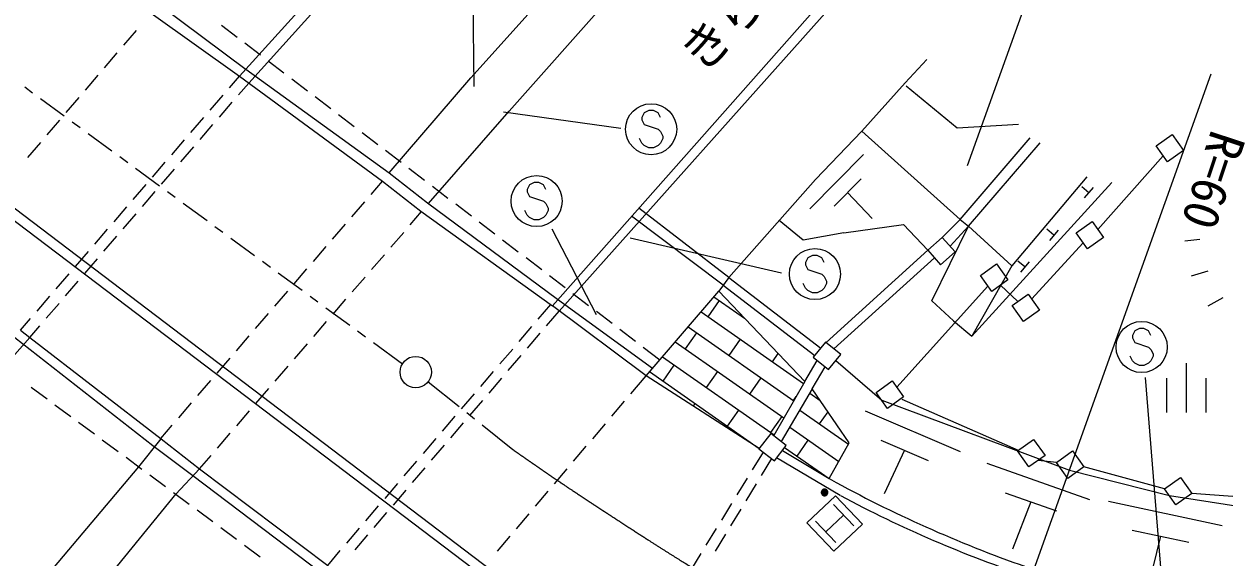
# Model space of a CAD drawing. Units: millimetres, scale not verified. Extents: x 40000 to 680000, y 20000 to 380000.
# Drawn here: x 152431 to 213471, y 276244 to 303369 of the extents above; entities that cross this region are included whole.
import ezdxf
from ezdxf.enums import TextEntityAlignment as Align

# ---------------------------------------------------------------- set-up
doc = ezdxf.new("R2010")
doc.units = ezdxf.units.MM
doc.header["$LTSCALE"] = 1000
doc.linetypes.add('CHAIN', pattern=[18.5, 12, -1.5, 3.5, -1.5])
for name, color, linetype, lineweight in [('M-BGD', 7, 'Continuous', 13), ('M-BMK', 2, 'CHAIN', 13), ('M-BMK-ROW', 30, 'Continuous', 13), ('M-BMK-SRVR', 3, 'Continuous', 13), ('M-STR-HTXT', 7, 'Continuous', 13), ('M-STR-STRC', 7, 'Continuous', 13), ('M-STR-STRD', 7, 'Continuous', 13)]:
    doc.layers.add(name, color=color, linetype=linetype, lineweight=lineweight)
doc.layers.add('M-BGD-HTXT', color=7, linetype='Continuous')
doc.styles.add('ＭＳ ゴシック', font='')
doc.styles.get('ＭＳ ゴシック').set_extended_font_data('MS Gothic')

msp = doc.modelspace()

# ---------------------------------------------------------------- hatches: boundary and pattern name
at = {"layer": 'M-BGD'}
msp.add_hatch(color=256, dxfattribs=at).paths.add_polyline_path([(193321, 279528, -0.41421), (193154, 279361, -0.41421), (192987, 279528, -0.41421), (193154, 279696, -0.41421)])

# ---------------------------------------------------------------- linework, layer by layer
for p, q in [((163861, 300363), (184557, 323314)), ((175159, 300623), (193617, 321197)), ((177107, 298930), (196326, 320605)), ((179308, 289024), (205301, 318403)), ((179658, 288763), (205978, 318319)), ((163391, 300708), (169402, 307397)), ((159327, 304349), (163729, 301047)), ((158903, 303925), (163391, 300708)), ((157502, 302285), (158152, 303045)), ((162473, 303313), (163268, 302706)), ((163665, 302403), (164460, 301796)), ((156528, 301145), (157177, 301905)), ((197257, 300369), (198358, 301555)), ((163709, 301062), (171011, 295797)), ((164857, 301492), (165652, 300885)), ((155553, 300004), (156203, 300764)), ((162883, 300119), (163391, 300708)), ((163346, 299764), (163861, 300363)), ((163391, 300708), (170672, 295374)), ((166050, 300582), (166844, 299975)), ((171011, 295797), (175159, 300623)), ((195056, 297914), (197257, 300369)), ((161904, 298982), (162557, 299740)), ((197301, 300229), (199891, 298082)), ((154579, 298864), (155229, 299624)), ((162368, 298627), (163020, 299385)), ((167242, 299672), (168037, 299065)), ((160925, 297845), (161578, 298603)), ((168434, 298761), (169229, 298154)), ((173012, 294233), (177107, 298930)), ((153605, 297723), (154254, 298483)), ((161390, 297490), (162042, 298248)), ((192685, 295459), (195056, 297914)), ((195056, 297914), (200051, 293427)), ((199891, 298082), (203010, 298264)), ((152630, 296583), (153280, 297343)), ((159946, 296709), (160599, 297467)), ((169626, 297851), (170421, 297244)), ((200051, 293427), (203607, 297575)), ((200475, 293088), (204115, 297321)), ((160412, 296353), (161064, 297111)), ((170818, 296941), (171613, 296334)), ((192402, 293960), (195140, 296723)), ((158968, 295572), (159620, 296330)), ((159433, 295216), (160085, 295974)), ((171011, 295797), (172958, 294273)), ((172011, 296030), (172805, 295423)), ((188283, 290463), (192685, 295459)), ((193639, 294103), (195008, 295484)), ((206499, 295586), (202676, 291056)), ((157989, 294436), (158641, 295193)), ((158455, 294079), (159107, 294837)), ((170087, 294694), (170672, 295374)), ((170672, 295374), (172619, 293850)), ((173203, 295120), (173998, 294513)), ((200638, 287486), (207766, 295306)), ((206591, 294783), (206240, 295084)), ((206817, 295046), (206366, 294519)), ((169108, 293557), (169761, 294315)), ((172958, 294273), (179562, 289363)), ((194324, 294794), (195570, 293473)), ((157010, 293299), (157662, 294057)), ((157477, 292942), (158129, 293700)), ((172071, 293142), (172658, 293822)), ((172619, 293850), (179308, 289024)), ((174395, 294210), (175190, 293603)), ((188283, 290463), (183708, 293997)), ((168130, 292421), (168782, 293179)), ((175587, 293299), (176382, 292692)), ((188001, 290081), (183340, 293582)), ((192064, 292365), (190845, 293370)), ((194125, 292749), (197173, 293173)), ((197173, 293173), (198401, 291853)), ((198612, 289278), (200475, 293088)), ((200051, 293427), (199142, 292509)), ((200475, 293088), (199538, 292063)), ((200051, 293427), (200475, 293088)), ((200475, 293088), (202676, 291056)), ((156031, 292163), (156684, 292920)), ((156499, 291805), (157151, 292563)), ((171091, 292007), (171744, 292764)), ((176779, 292389), (177574, 291782)), ((194125, 292749), (192064, 292365)), ((204813, 292619), (204462, 292920)), ((205038, 292882), (204587, 292356)), ((211481, 292326), (212243, 292411)), ((155052, 291026), (155705, 291784)), ((167151, 291284), (167803, 292042)), ((193228, 287157), (198401, 291853)), ((155520, 290667), (156173, 291425)), ((170111, 290871), (170764, 291628)), ((177972, 291479), (178766, 290872)), ((193629, 286831), (198744, 291466)), ((203339, 291005), (202988, 291306)), ((203564, 291269), (203113, 290742)), ((154073, 289889), (154726, 290647)), ((166172, 290147), (166825, 290905)), ((179164, 290568), (179959, 289961)), ((202676, 291056), (200638, 287486)), ((211820, 290548), (212667, 290802)), ((154542, 289530), (155194, 290288)), ((169131, 289735), (169785, 290492)), ((188283, 290463), (187771, 289768)), ((188001, 290081), (192656, 286500)), ((188283, 290463), (192964, 286878)), ((153094, 288753), (153747, 289511)), ((165194, 289010), (165846, 289768)), ((168151, 288599), (168805, 289357)), ((179562, 289363), (184397, 285848)), ((180356, 289658), (181151, 289051)), ((184071, 285469), (187771, 289768)), ((187528, 289485), (189079, 288398)), ((187771, 289768), (192154, 285179)), ((212667, 289024), (213429, 289447)), ((153564, 288393), (154216, 289151)), ((178592, 288350), (179235, 289101)), ((179015, 288011), (179658, 288763)), ((184071, 285469), (179308, 289024)), ((181548, 288748), (182343, 288141)), ((186872, 288723), (192090, 285069)), ((187230, 288472), (187804, 289291)), ((199713, 288262), (198612, 289278)), ((152260, 287785), (152768, 288374)), ((164215, 287873), (164868, 288631)), ((167172, 287464), (167825, 288221)), ((199713, 288262), (200638, 287486)), ((152260, 287785), (152723, 287415)), ((152723, 287415), (153238, 288014)), ((177617, 287209), (178267, 287970)), ((178041, 286871), (178691, 287631)), ((182740, 287837), (183535, 287231)), ((186083, 286834), (186657, 287653)), ((186216, 287961), (191589, 284199)), ((151453, 285976), (152723, 287415)), ((151961, 287415), (158988, 281912)), ((152723, 287415), (159411, 282251)), ((163237, 286737), (163889, 287494)), ((166192, 286328), (166845, 287085)), ((183932, 286927), (184773, 286285)), ((185561, 287200), (191088, 283329)), ((188295, 286506), (188869, 287325)), ((162258, 285600), (162910, 286358)), ((176643, 286069), (177293, 286829)), ((177066, 285731), (177716, 286491)), ((184905, 286438), (190588, 282459)), ((190507, 286178), (190800, 286596)), ((165212, 285192), (165865, 285949)), ((175668, 284929), (176318, 285689)), ((184249, 285676), (189831, 281768)), ((184936, 285195), (185510, 286015)), ((187148, 284867), (187722, 285687)), ((192154, 285179), (192783, 286243)), ((192527, 284802), (193182, 285918)), ((193721, 286241), (196069, 284219)), ((211562, 283602), (211562, 286102)), ((161279, 284463), (161932, 285221)), ((176091, 284590), (176741, 285351)), ((183296, 284554), (184071, 285469)), ((189831, 281768), (184071, 285469)), ((189360, 284539), (189933, 285359)), ((192154, 285179), (190566, 282422)), ((210562, 283602), (210562, 285352)), ((212562, 283602), (212562, 285352)), ((152798, 284887), (153602, 284292)), ((164232, 284057), (164885, 284814)), ((174693, 283789), (175343, 284549)), ((192527, 284802), (190951, 282124)), ((192400, 284586), (192928, 284217)), ((194405, 282059), (192527, 284802)), ((154004, 283994), (154807, 283399)), ((160301, 283326), (160953, 284084)), ((175117, 283450), (175767, 284210)), ((182327, 283409), (182973, 284172)), ((186483, 283918), (186574, 284048)), ((191572, 284211), (191710, 284409)), ((196069, 284219), (205611, 280665)), ((163252, 282921), (163905, 283678)), ((173719, 282649), (174369, 283409)), ((188213, 282901), (188786, 283720)), ((190425, 282573), (190998, 283392)), ((191892, 283722), (194366, 281989)), ((192899, 283016), (193329, 283631)), ((195220, 283678), (200050, 281607)), ((155209, 283102), (156013, 282507)), ((159390, 282267), (159975, 282947)), ((174142, 282310), (174792, 283070)), ((181358, 282264), (182004, 283028)), ((191383, 282857), (193878, 281110)), ((156415, 282209), (157219, 281614)), ((158264, 280840), (159411, 282251)), ((159411, 282251), (161359, 280727)), ((162272, 281785), (162925, 282542)), ((172744, 281509), (173394, 282269)), ((191752, 281378), (192325, 282197)), ((193390, 280231), (194405, 282059)), ((196013, 282194), (198428, 281159)), ((158988, 281912), (161020, 280388)), ((161359, 280727), (161945, 281407)), ((173167, 281170), (173817, 281930)), ((180388, 281120), (181035, 281883)), ((189487, 280679), (190039, 281579)), ((191005, 281667), (193390, 280231)), ((191123, 281820), (193390, 280231)), ((197220, 281676), (196179, 279456)), ((151961, 273361), (158264, 280840)), ((157620, 281317), (158424, 280722)), ((171769, 280368), (172419, 281128)), ((172193, 280030), (172843, 280790)), ((190461, 281252), (189934, 280387)), ((193955, 279372), (190714, 281291)), ((201411, 281014), (206632, 279174)), ((158826, 280424), (159630, 279829)), ((160158, 279438), (161359, 280727)), ((161020, 280388), (167578, 275427)), ((161359, 280727), (167878, 275816)), ((179419, 279975), (180065, 280738)), ((188703, 279401), (189226, 280253)), ((193390, 280231), (193737, 280042)), ((205611, 280665), (210692, 279367)), ((170795, 279228), (171445, 279988)), ((171218, 278889), (171868, 279650)), ((178450, 278830), (179096, 279593)), ((189673, 279961), (189153, 279107)), ((154077, 272006), (160173, 279457)), ((160032, 279532), (160835, 278937)), ((187919, 278122), (188441, 278974)), ((202348, 279510), (204958, 278590)), ((203653, 279050), (202713, 276643)), ((207594, 279079), (213374, 277855)), ((210692, 279367), (215100, 278696)), ((161237, 278639), (162041, 278044)), ((169820, 278088), (170470, 278848)), ((170243, 277749), (170893, 278509)), ((177481, 277685), (178127, 278448)), ((188893, 278680), (188372, 277826)), ((162443, 277746), (163246, 277151)), ((168845, 276948), (169495, 277708)), ((169269, 276609), (169919, 277369)), ((176511, 276540), (177158, 277304)), ((187134, 276843), (187657, 277696)), ((188112, 277399), (187591, 276545)), ((208795, 277617), (211685, 277005)), ((210240, 277311), (209578, 274634)), ((163648, 276854), (164452, 276259)), ((167878, 275816), (168521, 276568)), ((186350, 275565), (186873, 276417))]:
    msp.add_line(p, q, dxfattribs=at)
for points in [[(199058, 291112), (199799, 291768), (199142, 292509), (198401, 291853)], [(193973, 286551), (193205, 287176), (192581, 286407), (193349, 285783)], [(189817, 281750), (190600, 281144), (191206, 281927), (190423, 282533)], [(193321, 279528), (193321, 279531), (193321, 279534), (193321, 279537), (193321, 279540), (193321, 279543), (193320, 279546), (193320, 279549), (193320, 279552), (193319, 279555), (193319, 279558), (193318, 279560), (193318, 279563), (193317, 279566), (193316, 279569), (193316, 279572), (193315, 279575), (193314, 279578), (193313, 279580), (193312, 279583), (193311, 279586), (193310, 279589), (193309, 279591), (193308, 279594), (193307, 279597), (193305, 279599), (193304, 279602), (193303, 279605), (193302, 279607), (193300, 279610), (193299, 279612), (193297, 279615), (193296, 279617), (193294, 279620), (193292, 279622), (193291, 279625), (193289, 279627), (193287, 279629), (193286, 279632), (193284, 279634), (193282, 279636), (193280, 279638), (193278, 279641), (193276, 279643), (193274, 279645), (193272, 279647), (193270, 279649), (193268, 279651), (193266, 279653), (193263, 279655), (193261, 279657), (193259, 279659), (193257, 279661), (193254, 279662), (193252, 279664), (193250, 279666), (193247, 279667), (193245, 279669), (193242, 279671), (193240, 279672), (193237, 279674), (193235, 279675), (193232, 279676), (193229, 279678), (193227, 279679), (193224, 279680), (193221, 279682), (193219, 279683), (193216, 279684), (193213, 279685), (193211, 279686), (193208, 279687), (193205, 279688), (193202, 279689), (193199, 279689), (193197, 279690), (193194, 279691), (193191, 279692), (193188, 279692), (193185, 279693), (193182, 279693), (193179, 279694), (193177, 279694), (193174, 279695), (193171, 279695), (193168, 279695), (193165, 279695), (193162, 279696), (193159, 279696), (193156, 279696), (193153, 279696), (193150, 279696), (193147, 279696), (193144, 279696), (193141, 279695), (193139, 279695), (193136, 279695), (193133, 279694), (193130, 279694), (193127, 279694), (193124, 279693), (193121, 279693), (193118, 279692), (193115, 279691), (193113, 279691), (193110, 279690), (193107, 279689), (193104, 279688), (193101, 279687), (193099, 279686), (193096, 279685), (193093, 279684), (193090, 279683), (193088, 279682), (193085, 279681), (193082, 279680), (193080, 279678), (193077, 279677), (193074, 279676), (193072, 279674), (193069, 279673), (193067, 279671), (193064, 279670), (193062, 279668), (193059, 279667), (193057, 279665), (193055, 279663), (193052, 279661), (193050, 279660), (193048, 279658), (193046, 279656), (193043, 279654), (193041, 279652), (193039, 279650), (193037, 279648), (193035, 279646), (193033, 279644), (193031, 279642), (193029, 279640), (193027, 279637), (193025, 279635), (193023, 279633), (193021, 279631), (193020, 279628), (193018, 279626), (193016, 279623), (193014, 279621), (193013, 279619), (193011, 279616), (193010, 279614), (193008, 279611), (193007, 279609), (193006, 279606), (193004, 279603), (193003, 279601), (193002, 279598), (193001, 279595), (192999, 279593), (192998, 279590), (192997, 279587), (192996, 279584), (192995, 279582), (192994, 279579), (192993, 279576), (192993, 279573), (192992, 279570), (192991, 279568), (192991, 279565), (192990, 279562), (192989, 279559), (192989, 279556), (192988, 279553), (192988, 279550), (192988, 279547), (192987, 279545), (192987, 279542), (192987, 279539), (192987, 279536), (192987, 279533), (192987, 279530), (192987, 279527), (192987, 279524), (192987, 279521), (192987, 279518), (192987, 279515), (192987, 279512), (192988, 279509), (192988, 279507), (192988, 279504), (192989, 279501), (192989, 279498), (192990, 279495), (192991, 279492), (192991, 279489), (192992, 279486), (192993, 279484), (192993, 279481), (192994, 279478), (192995, 279475), (192996, 279472), (192997, 279470), (192998, 279467), (192999, 279464), (193001, 279462), (193002, 279459), (193003, 279456), (193004, 279454), (193006, 279451), (193007, 279448), (193008, 279446), (193010, 279443), (193011, 279441), (193013, 279438), (193014, 279436), (193016, 279433), (193018, 279431), (193020, 279429), (193021, 279426), (193023, 279424), (193025, 279422), (193027, 279420), (193029, 279417), (193031, 279415), (193033, 279413), (193035, 279411), (193037, 279409), (193039, 279407), (193041, 279405), (193043, 279403), (193046, 279401), (193048, 279399), (193050, 279397), (193052, 279395), (193055, 279394), (193057, 279392), (193059, 279390), (193062, 279389), (193064, 279387), (193067, 279386), (193069, 279384), (193072, 279383), (193074, 279381), (193077, 279380), (193080, 279378), (193082, 279377), (193085, 279376), (193088, 279375), (193090, 279374), (193093, 279373), (193096, 279371), (193099, 279371), (193101, 279370), (193104, 279369), (193107, 279368), (193110, 279367), (193113, 279366), (193115, 279366), (193118, 279365), (193121, 279364), (193124, 279364), (193127, 279363), (193130, 279363), (193133, 279362), (193136, 279362), (193139, 279362), (193141, 279362), (193144, 279361), (193147, 279361), (193150, 279361), (193153, 279361), (193156, 279361), (193159, 279361), (193162, 279361), (193165, 279361), (193168, 279362), (193171, 279362), (193174, 279362), (193177, 279363), (193179, 279363), (193182, 279364), (193185, 279364), (193188, 279365), (193191, 279365), (193194, 279366), (193197, 279367), (193199, 279367), (193202, 279368), (193205, 279369), (193208, 279370), (193211, 279371), (193213, 279372), (193216, 279373), (193219, 279374), (193221, 279375), (193224, 279377), (193227, 279378), (193229, 279379), (193232, 279380), (193235, 279382), (193237, 279383), (193240, 279385), (193242, 279386), (193245, 279388), (193247, 279389), (193250, 279391), (193252, 279393), (193254, 279395), (193257, 279396), (193259, 279398), (193261, 279400), (193263, 279402), (193266, 279404), (193268, 279406), (193270, 279408), (193272, 279410), (193274, 279412), (193276, 279414), (193278, 279416), (193280, 279418), (193282, 279421), (193284, 279423), (193286, 279425), (193287, 279427), (193289, 279430), (193291, 279432), (193292, 279435), (193294, 279437), (193296, 279440), (193297, 279442), (193299, 279445), (193300, 279447), (193302, 279450), (193303, 279452), (193304, 279455), (193305, 279458), (193307, 279460), (193308, 279463), (193309, 279466), (193310, 279468), (193311, 279471), (193312, 279474), (193313, 279477), (193314, 279479), (193315, 279482), (193316, 279485), (193316, 279488), (193317, 279491), (193318, 279494), (193318, 279496), (193319, 279499), (193319, 279502), (193320, 279505), (193320, 279508), (193320, 279511), (193321, 279514), (193321, 279517), (193321, 279520), (193321, 279523), (193321, 279526)]]:
    msp.add_lwpolyline(points, close=True, dxfattribs=at)
for centre, radius, start, end in [((224965, 337302), 65222, 241.3941, 250.96443), ((223084, 333838), 61766, 241.8621, 251.61946)]:
    msp.add_arc(centre, radius, start, end, dxfattribs=at)
at = {"layer": 'M-BMK'}
for p, q in [((152466, 300166), (152870, 299871)), ((153273, 299575), (154482, 298688)), ((154886, 298392), (155289, 298096)), ((155692, 297801), (156902, 296914)), ((157305, 296618), (157708, 296322)), ((158111, 296026), (159321, 295139)), ((159724, 294844), (160127, 294548)), ((160530, 294252), (161740, 293365)), ((162143, 293069), (162546, 292774)), ((162949, 292478), (164159, 291591)), ((164562, 291295), (164965, 290999)), ((165368, 290704), (166578, 289817)), ((166981, 289521), (167384, 289225)), ((167788, 288930), (168997, 288042)), ((169400, 287747), (169804, 287451)), ((170207, 287155), (171680, 286075)), ((172994, 285165), (174563, 283906)), ((174953, 283593), (175343, 283280)), ((175733, 282968), (177301, 281709))]:
    msp.add_line(p, q, dxfattribs=at)
msp.add_open_spline([(177301, 281709), (179561, 280129), (180180, 279721), (182055, 278492), (185281, 276377), (187117, 275230), (190483, 273345), (192503, 272214), (193651, 271605), (195735, 270596), (197817, 269588), (198972, 268977), (201149, 268192), (204400, 267019), (206242, 266346), (209633, 265679), (212001, 265213), (213349, 265040), (215753, 264828), (219688, 264481), (221172, 264684), (225865, 264992)], degree=3, knots=[0, 0, 0, 0, 1, 1, 1, 2, 2, 2, 3, 3, 3, 4, 4, 4, 5, 5, 5, 6, 6, 6, 7, 7, 7, 7], dxfattribs=at)
at = {"layer": 'M-BMK-ROW'}
for p, q in [((210016, 297164), (210830, 297744)), ((210830, 297744), (211410, 296930)), ((210371, 296665), (207050, 292919)), ((210596, 296350), (210016, 297164)), ((211410, 296930), (210596, 296350)), ((205949, 292741), (206764, 293321)), ((206764, 293321), (207344, 292506)), ((206530, 291926), (205949, 292741)), ((207344, 292506), (206530, 291926)), ((206312, 292232), (203687, 289368)), ((201078, 290576), (201892, 291156)), ((201658, 289762), (201078, 290576)), ((201892, 291156), (202472, 290342)), ((201466, 290030), (196822, 284885)), ((202472, 290342), (201658, 289762)), ((202980, 289241), (202099, 290076)), ((202695, 289038), (203509, 289618)), ((203509, 289618), (204089, 288803)), ((203275, 288223), (202695, 289038)), ((204089, 288803), (203275, 288223)), ((195781, 284623), (196596, 285203)), ((196596, 285203), (197176, 284388)), ((196361, 283808), (195781, 284623)), ((197176, 284388), (196361, 283808)), ((203015, 281671), (197097, 284257)), ((202971, 281639), (203786, 282220)), ((203786, 282220), (204366, 281405)), ((203551, 280825), (202971, 281639)), ((204366, 281405), (203551, 280825)), ((204952, 281061), (205766, 281641)), ((205766, 281641), (206346, 280827)), ((204952, 281061), (204024, 281162)), ((205532, 280247), (204952, 281061)), ((206346, 280827), (205532, 280247)), ((210444, 279715), (206346, 280827)), ((210444, 279715), (211259, 280295)), ((211259, 280295), (211839, 279481)), ((211024, 278901), (210444, 279715)), ((211839, 279481), (211024, 278901)), ((218274, 278992), (211839, 279481))]:
    msp.add_line(p, q, dxfattribs=at)
at = {"layer": 'M-BMK-SRVR'}
msp.add_line((201149, 268192), (212826, 300833), dxfattribs=at)
msp.add_circle((172359, 285652), 800, dxfattribs=at)
at = {"layer": 'M-STR-HTXT'}
msp.add_line((200416, 296161), (204834, 308479), dxfattribs=at)
at = {"layer": 'M-STR-STRC'}
for p, q in [((175257, 304557), (175318, 300186)), ((182789, 298048), (176816, 298877)), ((183975, 298841), (183857, 298604)), ((183857, 298604), (183857, 298486)), ((183857, 298486), (183975, 298250)), ((184211, 298959), (183975, 298841)), ((184448, 298959), (184211, 298959)), ((184684, 298841), (184448, 298959)), ((184802, 298604), (184684, 298841)), ((183975, 298250), (184684, 298014)), ((184684, 298014), (184802, 297895)), ((184802, 297895), (184920, 297659)), ((183857, 297304), (183739, 297541)), ((183975, 297186), (183857, 297304)), ((184802, 297304), (184684, 297186)), ((184920, 297541), (184802, 297304)), ((184920, 297659), (184920, 297541)), ((184211, 297068), (183975, 297186)), ((184448, 297068), (184211, 297068)), ((184684, 297186), (184448, 297068)), ((178151, 295182), (178033, 294946)), ((178033, 294946), (178033, 294827)), ((178033, 294827), (178151, 294591)), ((178388, 295300), (178151, 295182)), ((178624, 295300), (178388, 295300)), ((178860, 295182), (178624, 295300)), ((178979, 294946), (178860, 295182)), ((178151, 294591), (178860, 294355)), ((178860, 294355), (178979, 294236)), ((178979, 294236), (179097, 294000)), ((178033, 293646), (177915, 293882)), ((178151, 293527), (178033, 293646)), ((178979, 293646), (178860, 293527)), ((179097, 293882), (178979, 293646)), ((179097, 294000), (179097, 293882)), ((178388, 293409), (178151, 293527)), ((178624, 293409), (178388, 293409)), ((178860, 293527), (178624, 293409)), ((179274, 292946), (181531, 288584)), ((190957, 290695), (183271, 292467)), ((192309, 291468), (192191, 291232)), ((192191, 291232), (192191, 291113)), ((192546, 291586), (192309, 291468)), ((192782, 291586), (192546, 291586)), ((193018, 291468), (192782, 291586)), ((193137, 291232), (193018, 291468)), ((192191, 291113), (192309, 290877)), ((192309, 290877), (193018, 290641)), ((193018, 290641), (193137, 290522)), ((192191, 289932), (192073, 290168)), ((193137, 290522), (193255, 290286)), ((193255, 290168), (193137, 289932)), ((193255, 290286), (193255, 290168)), ((192309, 289813), (192191, 289932)), ((192546, 289695), (192309, 289813)), ((192782, 289695), (192546, 289695)), ((193018, 289813), (192782, 289695)), ((193137, 289932), (193018, 289813)), ((208929, 287758), (208810, 287521)), ((208810, 287521), (208810, 287403)), ((209165, 287876), (208929, 287758)), ((209401, 287876), (209165, 287876)), ((209638, 287758), (209401, 287876)), ((209756, 287521), (209638, 287758)), ((208810, 287403), (208929, 287167)), ((208929, 287167), (209638, 286930)), ((209638, 286930), (209756, 286812)), ((208810, 286221), (208692, 286458)), ((209756, 286812), (209874, 286576)), ((209874, 286458), (209756, 286221)), ((209874, 286576), (209874, 286458)), ((208929, 286103), (208810, 286221)), ((209165, 285985), (208929, 286103)), ((209401, 285985), (209165, 285985)), ((209638, 286103), (209401, 285985)), ((209756, 286221), (209638, 286103)), ((209456, 285387), (210445, 273106)), ((192252, 277990), (193706, 279363)), ((193706, 279363), (195079, 277909)), ((193211, 277520), (194120, 278378)), ((193605, 278924), (194635, 277833)), ((193625, 276536), (192252, 277990)), ((192696, 278066), (193726, 276975)), ((195079, 277909), (193625, 276536))]:
    msp.add_line(p, q, dxfattribs=at)
for centre in [(184330, 298014), (178506, 294355), (192664, 290641), (209283, 286930)]:
    msp.add_circle(centre, 1300, dxfattribs=at)
at = {"layer": 'M-STR-STRD'}
for p, q in [((177630, 274483), (147598, 297274)), ((177305, 274115), (147238, 296912))]:
    msp.add_line(p, q, dxfattribs=at)

# ---------------------------------------------------------------- texts
at = {"layer": 'M-BGD-HTXT', "style": 'ＭＳ ゴシック'}
msp.add_text('きらら浜沖の原線', height=1833, rotation=46.875, dxfattribs=at).set_placement((193116, 308691), align=Align.MIDDLE_CENTER)
at = {"layer": 'M-BMK-SRVR', "style": 'ＭＳ ゴシック'}
msp.add_text('R=60', height=1833, rotation=251.71, dxfattribs=at).set_placement((213720, 297776), align=Align.MIDDLE_LEFT)

doc.saveas('drawing.dxf')
